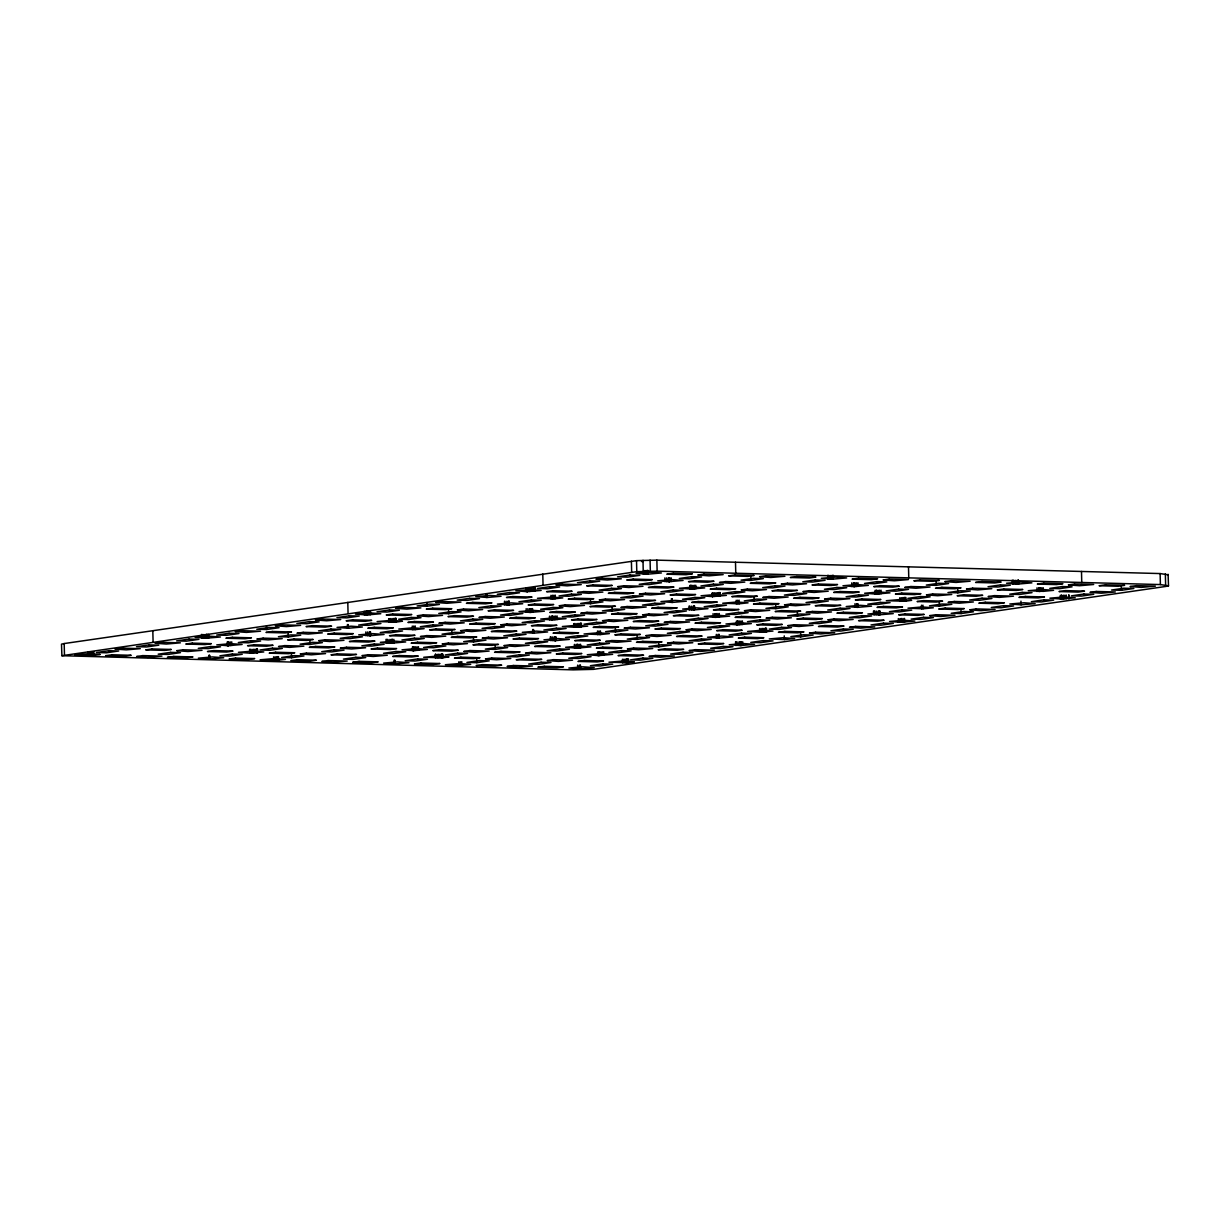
<?xml version="1.0" encoding="UTF-8"?>
<svg xmlns="http://www.w3.org/2000/svg" width="1230" height="1230" viewBox="0 0 1230 1230"><rect width="100%" height="100%" fill="white"/><g stroke="black" fill="none" stroke-linecap="round" stroke-linejoin="round"><path stroke-width="1.5" d="M1168.1 574.287L1168.5 585.849L1165.809 586.449L593.475 669.351L573.134 669.858L61.9 655.713L61.5 644.151L64.191 643.551L636.525 560.649L656.866 560.142L1160.121 573.564L1168.223 574.825M1168.5 585.849L1160.397 584.573L657.128 571.151L636.786 571.658L61.9 655.713M641.522 561.526L643.29 561.48M207.194 638.109L195.109 637.401L209.223 636.171L220.462 637.002L207.194 638.109L207.101 634.434M266.649 629.499L279.072 627.7L269.186 627.438L256.762 629.237L266.649 629.499L266.556 625.839M366.709 614.954L380.808 613.724L369.554 612.894L355.455 614.108L366.709 614.954L366.617 611.279L366.832 614.923M426.995 606.221L439.418 604.422L429.531 604.145L417.108 605.96L426.995 606.221L426.902 602.546M527.055 591.661L541.154 590.431L529.899 589.601L515.801 590.831L527.055 591.661L527.086 587.971M647.303 574.195L661.417 572.965L650.163 572.135L636.064 573.365L647.303 574.195L647.349 570.505M94.003 655.375L100.214 654.468L88.96 653.637L74.861 654.867L94.003 655.375L93.711 651.7M228.027 645.704L242.125 644.474L230.886 643.644L216.772 644.874L228.027 645.704L227.934 642.029M288.312 636.971L300.735 635.172L290.849 634.911L278.426 636.71L288.312 636.971L288.22 633.296M348.29 628.238L362.389 627.008L351.134 626.178L337.035 627.408L348.29 628.238L348.198 624.563L348.413 628.223M448.658 613.693L461.081 611.879L451.195 611.618L438.772 613.432L448.658 613.693L448.566 610.019M508.62 604.945L522.735 603.73L511.48 602.885L497.381 604.115L508.62 604.945L508.666 601.255M668.966 581.667L683.081 580.437L671.826 579.607L657.727 580.837L668.966 581.667L669.012 577.977M396.26 622.088L402.471 621.196L391.232 620.351L377.118 621.581L396.26 622.088L396.168 618.429M249.69 653.176L263.789 651.946L252.55 651.116L238.436 652.331L249.69 653.176L249.598 649.502M309.975 644.443L322.398 642.644L312.528 642.368L300.089 644.182L309.975 644.443L309.883 640.769M369.953 635.71L384.052 634.48L372.798 633.65L358.699 634.865L369.953 635.71L369.984 632.02M530.299 612.417L544.398 611.187L533.144 610.357L519.045 611.587L530.299 612.417L530.33 608.727M590.569 603.699L603.008 601.885L593.121 601.624L580.698 603.423L590.569 603.699L590.492 600.025M691.475 589.016L679.391 588.294L693.489 587.079L704.744 587.909L691.475 589.016L691.383 585.342L691.337 589.032M750.915 580.406L763.353 578.607L753.467 578.346L741.044 580.145L750.915 580.406L750.823 576.732M291.556 657.727L303.979 655.928L294.093 655.667L281.67 657.466L291.556 657.727L291.464 654.068M391.617 643.167L405.716 641.952L394.461 641.107L380.362 642.337L391.617 643.167L391.647 639.492M451.902 634.449L464.325 632.635L454.439 632.374L442.016 634.188L451.902 634.449L451.81 630.775M551.962 619.889L566.061 618.659L554.807 617.829L540.708 619.059L551.962 619.889L551.87 616.215L552.086 619.874M612.233 611.156L624.671 609.357L614.785 609.096L602.362 610.895L612.233 611.156L612.156 607.497M672.21 602.423L686.325 601.193L675.07 600.363L660.971 601.593L672.21 602.423L672.118 598.749M712.293 596.596L726.407 595.382L715.153 594.536L701.054 595.766L712.293 596.596L712.216 592.937L712.431 596.581M832.556 579.146L846.67 577.916L835.416 577.085L821.302 578.3L832.556 579.146L832.464 575.471L832.695 579.115M413.28 650.639L427.379 649.425L416.14 648.579L402.026 649.809L413.28 650.639L413.188 646.965M473.565 641.922L485.988 640.107L476.102 639.846L463.679 641.645L473.565 641.922L473.473 638.247M533.528 633.173L547.642 631.959L536.388 631.113L522.289 632.343L533.528 633.173L533.451 629.514L533.666 633.158M574.456 627.239L562.371 626.516L576.47 625.301L587.725 626.132L574.456 627.239L574.364 623.564M693.874 609.896L707.988 608.666L696.734 607.835L682.635 609.065L693.874 609.896L693.782 606.221M754.159 601.163L766.582 599.364L756.711 599.102L744.288 600.901L754.159 601.163L754.067 597.488M854.22 586.602L868.334 585.388L857.079 584.542L842.965 585.772L854.22 586.602L854.266 582.912M495.229 649.379L507.652 647.58L497.766 647.318L485.343 649.117L495.229 649.379L495.137 645.719M555.207 640.646L569.305 639.416L558.051 638.585L543.952 639.815L555.207 640.646L555.114 636.971M615.477 631.913L627.915 630.114L618.029 629.852L605.606 631.651L615.477 631.913L615.4 628.253M715.537 617.368L729.651 616.138L718.397 615.308L704.298 616.522L715.537 617.368L715.583 613.678M775.823 608.635L788.261 606.836L778.375 606.559L765.952 608.373L775.823 608.635L775.73 604.96M875.883 594.075L889.997 592.845L878.743 592.014L864.644 593.244L875.883 594.075L875.929 590.385M936.168 585.342L948.591 583.543L938.721 583.281L926.298 585.08L936.168 585.342L936.076 581.682M442.831 657.789L449.042 656.882L437.803 656.051L423.689 657.281L442.831 657.789L442.738 654.114M476.81 662.678L489.233 660.864L479.346 660.602L466.923 662.417L476.81 662.678L476.717 659.003M576.87 648.118L590.969 646.888L579.714 646.058L565.615 647.288L576.87 648.118L576.901 644.428M637.14 639.385L649.578 637.586L639.692 637.325L627.269 639.123L637.14 639.385L637.063 635.71M737.201 624.825L751.315 623.61L740.06 622.764L725.961 623.994L737.201 624.825L737.247 621.135M797.486 616.107L809.924 614.293L800.038 614.031L787.615 615.846L797.486 616.107L797.394 612.432M857.464 607.359L871.578 606.144L860.323 605.298L846.209 606.528L857.464 607.359L857.51 603.684M957.832 592.814L970.255 591.015L960.384 590.754L947.961 592.553L957.832 592.814L957.74 589.139M1017.81 584.081L1031.909 582.851L1020.669 582.021L1006.555 583.251L1017.81 584.081L1017.717 580.406M905.449 601.224L911.661 600.317L900.406 599.487L886.307 600.717L905.449 601.224L905.357 597.549M598.533 655.59L612.632 654.36L601.378 653.53L587.279 654.744L598.533 655.59L598.564 651.9M658.819 646.857L671.242 645.058L661.356 644.781L648.933 646.596L658.819 646.857L658.726 643.182M718.781 638.124L732.896 636.894L721.641 636.064L707.542 637.278L718.781 638.124L718.827 634.434M759.71 632.174L747.625 631.467L761.724 630.237L772.978 631.067L759.71 632.174L759.617 628.515M879.127 614.831L893.241 613.616L881.987 612.771L867.873 614.001L879.127 614.831L879.035 611.156M939.413 606.113L951.836 604.299L941.965 604.038L929.526 605.837L939.413 606.113L939.32 602.439M580.099 668.874L594.213 667.644L582.959 666.814L568.86 668.044L580.099 668.874L580.145 665.184M741.275 645.473L729.206 644.751L743.304 643.536L754.559 644.366L741.275 645.473L741.198 641.799M800.73 636.863L813.153 635.049L803.282 634.788L790.859 636.602L800.73 636.863L800.638 633.189M900.791 622.303L914.905 621.073L903.65 620.243L889.551 621.473L900.791 622.303L900.698 618.629L900.929 622.288M961.076 613.57L973.499 611.771L963.628 611.51L951.19 613.309L961.076 613.57L960.984 609.911M1021.054 604.837L1035.153 603.607L1023.914 602.777L1009.799 604.007L1021.054 604.837L1020.962 601.163M1061.136 599.01L1075.251 597.795L1063.996 596.965L1049.882 598.18L1061.136 599.01L1061.183 595.335M1121.422 590.292L1133.845 588.478L1123.974 588.217L1111.536 590.031L1121.422 590.292L1121.33 586.618M628.084 662.724L634.296 661.832L623.041 660.987L608.942 662.217L628.084 662.724L627.792 659.049M553.946 598.856L562.817 597.903L551.563 597.073L537.464 598.303L553.946 598.856L553.854 595.182M739.199 603.792L748.071 602.838L736.816 602.008L722.717 603.238L739.199 603.792L739.107 600.117M415.263 629.606L424.135 628.653L412.896 627.823L398.781 629.053L415.263 629.606L415.187 625.932M600.517 634.542L609.388 633.604L598.134 632.774L584.035 633.988L600.517 634.542L600.44 630.882M276.596 660.356L285.468 659.418L274.213 658.573L260.099 659.803L276.596 660.356L276.504 656.697M461.85 665.307L470.706 664.354L459.466 663.524L445.352 664.738L461.85 665.307L461.757 661.632M1043.271 591.338L1053.572 590.323L1042.333 589.493L1028.218 590.707L1043.271 591.338L1043.178 587.663M923.023 608.804L933.324 607.789L922.07 606.959L907.971 608.173L923.023 608.804L922.931 605.129M784.34 639.554L794.642 638.539L783.387 637.709L769.288 638.939L784.34 639.554L784.248 635.879M1165.348 573.841L1165.625 584.85M1160.121 573.564L1160.397 584.573M1081.493 571.473L1081.754 582.482M1068.947 595.028L1069.024 598.687M1068.747 595.013L1068.824 598.687M1066.287 595.074L1066.379 598.733M1064.857 595.135L1064.934 598.81M1063.381 595.182L1063.458 598.856M1061.874 595.228L1061.844 598.918M1061.459 595.289L1061.552 598.964M1060.306 595.32L1060.383 598.995M1041.718 587.725L1041.795 591.384M1040.211 587.755L1040.18 591.446M1039.796 587.817L1039.888 591.492M1039.519 587.863L1039.596 591.522L1039.381 587.879M1038.643 587.863L1038.72 591.522M1036.998 587.817L1037.074 591.492M1018.548 580.283L1018.64 583.958M1018.425 580.314L1018.517 583.973M1018.133 580.345L1018.225 584.019M1017.856 580.391L1017.933 584.066M1016.979 580.391L1017.056 584.066M1015.334 580.345L1015.411 584.019M1013.689 580.299L1013.766 583.973M1012.936 580.283L1013.028 583.958M1012.182 580.268L1012.275 583.927M921.455 605.191L921.547 608.85M908.493 566.846L908.77 577.869M905.833 597.473L905.926 601.147M905.157 597.549L905.249 601.209M904.711 597.534L904.803 601.209M904.281 597.519L904.358 601.193M904.065 597.519L904.158 601.193M904.511 618.413L904.604 622.088M902.697 597.596L902.789 601.27M903.035 618.475L903.128 622.149M901.267 597.657L901.359 601.332M901.529 618.505L901.498 622.196M901.113 618.567L901.206 622.242M899.791 597.719L899.883 601.393M899.96 618.613L900.053 622.288M898.315 618.567L898.407 622.242M881.034 590.123L881.126 593.798M879.604 590.2L879.696 593.859M879.865 611.049L879.957 614.708M879.742 611.064L879.834 614.739M879.45 611.11L879.542 614.769M879.173 611.141L879.266 614.816M878.128 590.246L878.22 593.921M878.297 611.141L878.389 614.816M876.713 593.952L876.636 590.277L876.59 593.967M876.206 590.338L876.298 594.013M876.652 611.095L876.744 614.769M875.053 590.385L875.145 594.059M875.007 611.049L875.099 614.723M874.253 611.033L874.346 614.708M873.5 611.018L873.592 614.693M857.94 582.728L858.017 586.403M857.787 603.638L857.879 607.312M856.464 582.774L856.557 586.449M856.634 603.669L856.71 607.343M854.958 582.82L854.927 586.51M854.543 582.882L854.635 586.541M854.988 603.638L855.065 607.297M853.389 582.912L853.482 586.587M851.744 582.866L851.837 586.541M833.294 575.348L833.264 579.038M832.879 575.409L832.971 579.084M831.726 575.456L831.818 579.115M830.081 575.409L830.173 579.069M828.436 575.363L828.528 579.038M827.682 575.348L827.775 579.007M766.475 628.299L766.767 631.974M766.029 628.284L766.121 631.959M765.598 628.269L765.69 631.943M765.398 628.269L765.49 631.943M764.015 628.346L764.107 632.02M762.585 628.422L762.677 632.082M761.109 628.469L761.201 632.143M742.351 620.889L742.443 624.548M742.689 641.753L742.782 645.427M740.921 620.95L741.014 624.625M741.06 641.814L741.152 645.489M740.783 641.86L740.86 645.535M740.491 641.906L740.583 645.566L740.368 641.922M739.445 620.996L739.538 624.671M739.614 641.891L739.707 645.566M737.677 600.194L737.769 603.853M737.954 621.042L738.046 624.717L737.816 621.058M737.539 621.104L737.616 624.763M737.969 641.86L738.062 645.519M735.494 562.233L735.771 573.257M736.201 600.24L736.293 603.915M736.37 621.135L736.463 624.809M736.324 641.814L736.416 645.473M735.571 641.783L735.663 645.458M720.104 592.614L720.196 596.273M719.904 592.599L719.996 596.273M719.458 592.599L719.55 596.258M719.027 592.583L719.12 596.258M718.827 592.568L718.904 596.243M719.258 613.478L719.35 617.153M719.12 634.388L719.196 638.062M717.444 592.66L717.536 596.319M717.782 613.539L717.874 617.199M717.951 634.434L718.043 638.093M716.014 592.722L716.106 596.396M716.291 613.57L716.244 617.26M715.875 613.632L715.952 617.306M716.306 634.388L716.398 638.062M714.538 592.768L714.63 596.442M714.707 613.678L714.799 617.337M713.046 592.814L713 596.504M712.631 592.875L712.724 596.55M713.062 613.632L713.154 617.291M695.78 585.188L695.873 588.863M694.35 585.249L694.443 588.924M694.627 606.098L694.581 609.788M694.212 606.159L694.289 609.834M693.92 606.206L694.012 609.88M692.874 585.311L692.967 588.97M693.043 606.206L693.136 609.88M690.968 585.403L691.045 589.078M691.398 606.159L691.491 609.834M690.676 585.449L690.768 589.109L690.553 585.465M689.799 585.449L689.892 589.109M689.753 606.113L689.846 609.788M689 606.098L689.092 609.773M672.257 598.733L672.349 602.408M671.211 577.839L671.303 581.513M671.38 598.733L671.472 602.408M669.72 577.869L669.797 581.544M669.581 577.9L669.673 581.559M669.305 577.931L669.381 581.606M668.136 577.977L668.228 581.652M666.491 577.931L666.583 581.606M664.846 577.885L664.938 581.559M656.866 560.142L657.128 571.151M650.07 560.096L650.332 571.104M647.918 570.428L648.01 574.102M647.641 570.474L647.718 574.133M646.473 570.505L646.565 574.179M644.827 570.459L644.92 574.133M643.013 560.28L643.275 574.087M636.525 560.649L636.786 571.658M631.405 561.188L631.667 572.196M628.484 658.988L628.576 662.663M627.362 659.034L627.438 662.709M626.916 659.034L627.008 662.693M626.716 659.019L626.808 662.693M625.332 659.111L625.424 662.77M623.902 659.172L623.994 662.847M622.426 659.219L622.518 662.893M603.669 651.639L603.761 655.313M602.239 651.7L602.331 655.375M600.763 651.762L600.855 655.421M598.995 630.944L599.087 634.619M599.271 651.792L599.364 655.467M599.133 651.808L599.225 655.482M598.856 651.854L598.949 655.529M597.519 630.99L597.611 634.665M597.688 651.9L597.78 655.559M581.421 623.364L581.513 627.039M581.221 623.364L581.313 627.023M580.791 623.349L580.868 627.023M580.345 623.333L580.437 627.008M580.145 623.333L580.237 626.993M580.575 644.228L580.668 647.903M580.437 665.138L580.529 668.812M578.761 623.41L578.853 627.085M579.099 644.289L579.192 647.964M579.269 665.184L579.361 668.859M577.331 623.472L577.423 627.146M577.608 644.32L577.562 648.01M577.193 644.382L577.285 648.056M577.623 665.138L577.716 668.812M575.855 623.533L575.948 627.192M576.024 644.428L576.117 648.102M574.226 623.579L574.318 627.254M573.949 623.625L574.041 627.3M574.379 644.382L574.471 648.056M557.098 615.938L557.19 619.613M555.237 595.105L555.33 598.779M555.668 615.999L555.76 619.674M555.945 636.863L555.899 640.538M555.529 636.909L555.622 640.584M555.237 636.956L555.33 640.63M554.192 616.061L554.284 619.736M554.361 636.956L554.453 640.63M552.424 595.243L552.516 598.918M552.701 616.092L552.793 619.766L552.562 616.122M552.285 616.153L552.378 619.828M552.716 636.909L552.808 640.584M550.948 595.305L551.04 598.964M551.117 616.199L551.209 619.874M551.071 636.863L551.163 640.538M550.317 636.848L550.41 640.523M549.472 616.153L549.564 619.828M542.784 574.056L543.045 585.065M534.85 587.663L534.942 591.338M534.65 587.663L534.743 591.338M534.204 587.648L534.297 591.323M533.774 587.633L533.866 591.307M532.19 587.709L532.283 591.384M532.529 608.589L532.621 612.263M532.698 629.483L532.79 633.158M530.76 587.786L530.853 591.446M531.037 608.635L531.129 612.294M530.899 608.65L530.991 612.325M530.622 608.696L530.714 612.356M529.284 587.832L529.377 591.507M529.454 608.727L529.546 612.402M527.793 587.863L527.747 591.553M527.378 587.925L527.47 591.599M527.808 608.681L527.901 612.356M526.209 587.971L526.302 591.645M526.163 608.635L526.255 612.309M509.235 601.178L509.328 604.852M508.959 601.224L509.051 604.899M507.79 601.255L507.882 604.929M506.145 601.224L506.237 604.883M504.5 601.178L504.592 604.837M487.003 593.798L487.095 597.457L475.718 596.642L489.817 595.428L501.071 596.258L486.957 597.488L486.88 593.813M486.127 593.798L486.219 597.457M460.312 661.694L460.404 665.369M458.836 661.755L458.928 665.415M442.539 654.114L442.631 657.789M442.108 654.099L442.2 657.773M441.662 654.083L441.755 657.758M441.462 654.083L441.555 657.758M440.094 654.16L440.171 657.835M438.649 654.222L438.741 657.896M437.173 654.283L437.265 657.958M435.681 654.314L435.774 657.989L435.558 654.345M435.266 654.375L435.359 658.05M418.431 646.688L418.507 650.363M416.985 646.765L417.078 650.424M415.509 646.811L415.602 650.486M413.741 626.009L413.834 629.668M414.11 650.516L414.018 646.857L413.972 650.547M413.603 646.918L413.695 650.578M413.311 646.949L413.403 650.624M412.265 626.055L412.358 629.729M412.434 646.949L412.527 650.624M395.968 618.413L396.06 622.088M395.537 618.398L395.614 622.073M395.091 618.398L395.184 622.057M394.892 618.383L394.984 622.057M394.892 660.249L394.984 663.908L383.606 663.093L397.705 661.878L408.96 662.709L394.861 663.939L394.769 660.264M393.523 618.475L393.6 622.134M393.846 639.339L393.938 643.013M394.015 660.249L394.107 663.908M392.078 618.536L392.17 622.211M392.355 639.385L392.447 643.059M392.232 639.4L392.309 643.075M391.94 639.446L392.032 643.121M390.602 618.582L390.694 622.257M390.771 639.477L390.863 643.152M389.111 618.629L389.064 622.318M388.695 618.69L388.788 622.349M389.126 639.446L389.218 643.106M387.481 639.4L387.573 643.059M386.743 639.369L386.82 643.044M385.989 639.354L386.082 643.029M370.414 611.064L370.507 614.739M370.553 631.928L370.645 635.602M370.276 631.974L370.368 635.649M368.939 611.126L369.031 614.785M369.108 632.02L369.2 635.679M367.447 611.156L367.401 614.846M367.032 611.218L367.124 614.892M367.463 631.974L367.555 635.649M365.864 611.264L365.956 614.923M365.817 631.928L365.91 635.602M364.218 611.218L364.311 614.877M347.798 602.377L348.059 613.386M347.444 624.548L347.536 628.223M278.518 656.62L278.61 660.295M277.872 656.605L278.164 660.279M275.074 656.759L275.151 660.433M273.598 656.805L273.675 660.479M257.5 649.179L257.577 652.853M257.285 649.163L257.377 652.838M256.855 649.163L256.947 652.823M256.409 649.148L256.501 652.823M256.209 649.148L256.301 652.807M254.841 649.225L254.933 652.899M253.395 649.286L253.488 652.961M251.935 649.348L252.012 653.007M250.428 649.379L250.397 653.068M250.013 649.44L250.105 653.115M249.736 649.486L249.813 653.145M231.732 641.814L231.824 645.489M230.256 641.876L230.348 645.55M228.765 641.906L228.734 645.596M228.35 641.968L228.442 645.642M228.073 642.014L228.15 645.688M227.181 642.014L227.273 645.688M209.638 655.298L209.73 658.973L198.353 658.158L212.467 656.928L223.706 657.773L209.607 658.988L209.515 655.313M208.593 634.403L208.685 638.078M208.762 655.298L208.854 658.973M206.978 634.465L207.071 638.124M206.686 634.495L206.778 638.17M206.409 634.542L206.486 638.216L206.271 634.557M205.518 634.542L205.61 638.216M203.873 634.495L203.965 638.17M202.227 634.449L202.32 638.124M201.489 634.434L201.582 638.109M152.812 630.683L153.089 641.691M93.265 651.685L93.357 655.359M92.819 651.669L92.911 655.344M92.619 651.669L92.711 655.344M91.251 651.746L91.343 655.421M89.821 651.808L89.913 655.482M88.345 651.869L88.437 655.544M64.191 643.551L64.452 654.575M121.155 648.133L114.944 649.04L126.183 649.87L140.297 648.656L121.155 648.133M161.238 642.321L155.026 643.213L166.281 644.059L180.38 642.829L161.238 642.321M241.418 630.683L235.191 631.574L246.446 632.404L260.56 631.19L241.418 630.683M281.501 624.855L275.289 625.763L286.529 626.593L300.643 625.363L281.501 624.855M321.584 619.028L315.372 619.935L326.627 620.766L340.725 619.536L321.584 619.028M401.749 607.389L395.537 608.297L406.792 609.127L420.891 607.897L401.749 607.389M441.847 601.562L435.62 602.469L446.874 603.3L460.989 602.085L441.847 601.562M562.095 584.112L555.883 585.003L567.138 585.834L581.237 584.619L562.095 584.112M602.177 578.285L595.966 579.192L607.22 580.022L621.335 578.792L602.177 578.285M108.855 650.716L96.417 652.53L106.303 652.792L118.726 650.993L108.855 650.716M148.938 644.904L136.515 646.703L146.385 646.965L158.808 645.166L148.938 644.904M189.02 639.077L176.597 640.891L186.468 641.153L198.906 639.339L189.02 639.077M229.103 633.265L216.68 635.064L226.566 635.326L238.989 633.527L229.103 633.265M309.284 621.611L296.845 623.426L306.731 623.687L319.154 621.873L309.284 621.611M349.366 615.799L336.943 617.598L346.814 617.86L359.237 616.061L349.366 615.799M389.449 609.972L377.026 611.771L386.897 612.048L399.335 610.234L389.449 609.972M469.614 598.334L457.191 600.132L467.077 600.394L479.5 598.595L469.614 598.334M509.712 592.506L497.274 594.321L507.16 594.582L519.583 592.768L509.712 592.506M549.795 586.695L537.372 588.494L547.242 588.755L559.681 586.956L549.795 586.695M589.877 580.868L577.454 582.666L587.34 582.928L599.763 581.129L589.877 580.868M629.96 575.04L617.537 576.855L627.423 577.116L639.846 575.302L629.96 575.04M112.038 654.775L105.626 655.698L124.768 656.205L131.179 655.283L112.038 654.775M152.136 648.948L145.709 649.886L164.851 650.393L171.278 649.455L152.136 648.948M192.218 643.121L185.807 644.059L204.949 644.566L211.36 643.644L192.218 643.121M232.301 637.309L225.889 638.232L245.031 638.754L251.443 637.817L232.301 637.309M272.384 631.482L265.972 632.42L285.114 632.927L291.525 631.989L272.384 631.482M312.466 625.67L306.055 626.593L325.197 627.1L331.608 626.178L312.466 625.67M352.564 619.843L346.137 620.766L365.295 621.288L371.706 620.351L352.564 619.843M392.647 614.016L386.235 614.954L405.377 615.461L411.789 614.523L392.647 614.016M432.729 608.204L426.318 609.127L445.46 609.634L451.871 608.712L432.729 608.204M472.812 602.377L466.401 603.315L485.543 603.822L491.954 602.885L472.812 602.377M512.895 596.55L506.483 597.488L525.625 597.995L532.052 597.073L512.895 596.55M552.993 590.738L546.581 591.661L565.723 592.184L572.135 591.246L552.993 590.738M593.075 584.911L586.664 585.849L605.806 586.356L612.217 585.418L593.075 584.911M633.158 579.084L626.746 580.022L645.888 580.529L652.3 579.607L633.158 579.084M673.24 573.272L666.829 574.195L685.971 574.718L692.382 573.78L673.24 573.272M142.818 655.605L136.607 656.513L147.861 657.343L161.96 656.113L142.818 655.605M182.901 649.794L176.69 650.685L187.944 651.516L202.043 650.301L182.901 649.794M263.082 638.139L256.855 639.047L268.109 639.877L282.224 638.647L263.082 638.139M303.164 632.328L296.953 633.219L308.192 634.065L322.306 632.835L303.164 632.328M423.412 614.862L417.201 615.753L428.455 616.599L442.554 615.369L423.412 614.862M463.51 609.035L457.299 609.942L468.538 610.772L482.652 609.542L463.51 609.035M583.758 591.568L577.547 592.476L588.801 593.306L602.9 592.076L583.758 591.568M623.856 585.757L617.629 586.649L628.884 587.494L642.998 586.264L623.856 585.757M704.021 574.102L697.81 575.01L709.064 575.84L723.163 574.625L704.021 574.102M170.601 652.377L158.178 654.176L168.049 654.437L180.472 652.638L170.601 652.377M210.684 646.549L198.261 648.348L208.131 648.61L220.57 646.811L210.684 646.549M250.766 640.722L238.343 642.537L248.229 642.798L260.652 640.984L250.766 640.722M330.947 629.084L318.509 630.882L328.395 631.159L340.818 629.345L330.947 629.084M371.029 623.256L358.607 625.071L368.477 625.332L380.916 623.533L371.029 623.256M411.112 617.445L398.689 619.244L408.56 619.505L420.998 617.706L411.112 617.445M491.293 605.806L478.854 607.605L488.74 607.866L501.163 606.067L491.293 605.806M531.375 599.979L518.952 601.778L528.823 602.039L541.246 600.24L531.375 599.979M571.458 594.152L559.035 595.966L568.906 596.227L581.344 594.413L571.458 594.152M611.541 588.34L599.118 590.139L609.004 590.4L621.427 588.601L611.541 588.34M651.623 582.513L639.2 584.312L649.086 584.588L661.509 582.774L651.623 582.513M691.721 576.686L679.283 578.5L689.169 578.761L701.592 576.962L691.721 576.686M173.799 656.42L167.372 657.343L186.514 657.865L192.941 656.928L173.799 656.42M213.882 650.593L207.47 651.531L226.612 652.038L233.024 651.101L213.882 650.593M253.964 644.781L247.553 645.704L266.695 646.211L273.106 645.289L253.964 644.781M294.047 638.954L287.636 639.877L306.777 640.399L313.189 639.462L294.047 638.954M334.13 633.127L327.718 634.065L346.86 634.572L353.271 633.635L334.13 633.127M374.228 627.315L367.816 628.238L386.958 628.745L393.369 627.823L374.228 627.315M414.31 621.488L407.899 622.426L427.041 622.934L433.452 621.996L414.31 621.488M454.393 615.661L447.981 616.599L467.123 617.106L473.535 616.184L454.393 615.661M494.475 609.849L488.064 610.772L507.206 611.295L513.617 610.357L494.475 609.849M534.573 604.022L528.147 604.96L547.288 605.468L553.715 604.53L534.573 604.022M574.656 598.211L568.245 599.133L587.387 599.64L593.798 598.718L574.656 598.211M614.739 592.383L608.327 593.306L627.469 593.829L633.88 592.891L614.739 592.383M654.821 586.556L648.41 587.494L667.552 588.002L673.963 587.064L654.821 586.556M694.904 580.745L688.493 581.667L707.634 582.174L714.046 581.252L694.904 580.745M735.002 574.917L728.575 575.855L747.732 576.363L754.144 575.425L735.002 574.917M284.745 645.612L278.534 646.519L289.773 647.349L303.887 646.119L284.745 645.612M324.828 639.785L318.616 640.692L329.855 641.522L343.97 640.307L324.828 639.785M445.091 622.334L438.864 623.226L450.119 624.056L464.233 622.841L445.091 622.334M485.174 616.507L478.962 617.414L490.201 618.244L504.315 617.014L485.174 616.507M565.339 604.868L559.127 605.76L570.382 606.605L584.481 605.375L565.339 604.868M605.421 599.041L599.21 599.948L610.464 600.778L624.563 599.548L605.421 599.041M645.519 593.214L639.293 594.121L650.547 594.951L664.661 593.736L645.519 593.214M725.685 581.575L719.473 582.482L730.728 583.312L744.827 582.082L725.685 581.575M765.767 575.763L759.556 576.655L770.81 577.485L784.909 576.27L765.767 575.763M232.347 654.022L219.924 655.821L229.795 656.082L242.233 654.283L232.347 654.022M272.43 648.195L260.007 649.994L269.893 650.27L282.316 648.456L272.43 648.195M352.61 636.556L340.187 638.355L350.058 638.616L362.481 636.817L352.61 636.556M392.693 630.729L380.27 632.543L390.141 632.804L402.579 630.99L392.693 630.729M432.776 624.917L420.352 626.716L430.239 626.977L442.662 625.178L432.776 624.917M472.858 619.09L460.435 620.889L470.321 621.15L482.744 619.351L472.858 619.09M512.956 613.263L500.518 615.077L510.404 615.338L522.827 613.524L512.956 613.263M553.039 607.451L540.616 609.25L550.487 609.511L562.91 607.712L553.039 607.451M633.204 595.797L620.781 597.611L630.667 597.872L643.09 596.073L633.204 595.797M673.287 589.985L660.864 591.784L670.75 592.045L683.173 590.246L673.287 589.985M713.385 584.158L700.946 585.972L710.832 586.233L723.255 584.419L713.385 584.158M235.545 658.065L229.134 658.988L248.275 659.511L254.687 658.573L235.545 658.065M275.628 652.238L269.216 653.176L288.358 653.684L294.769 652.746L275.628 652.238M315.71 646.427L309.299 647.349L328.441 647.856L334.852 646.934L315.71 646.427M355.808 640.599L349.382 641.537L368.523 642.045L374.95 641.107L355.808 640.599M395.891 634.772L389.48 635.71L408.621 636.218L415.033 635.295L395.891 634.772M435.974 628.961L429.562 629.883L448.704 630.406L455.115 629.468L435.974 628.961M476.056 623.133L469.645 624.071L488.787 624.579L495.198 623.641L476.056 623.133M516.139 617.322L509.727 618.244L528.869 618.752L535.281 617.829L516.139 617.322M556.237 611.495L549.81 612.417L568.952 612.94L575.379 612.002L556.237 611.495M596.319 605.667L589.908 606.605L609.05 607.113L615.461 606.175L596.319 605.667M636.402 599.856L629.991 600.778L649.133 601.285L655.544 600.363L636.402 599.856M676.485 594.029L670.073 594.966L689.215 595.474L695.627 594.536L676.485 594.029M716.567 588.201L710.156 589.139L729.298 589.647L735.725 588.724L716.567 588.201M756.665 582.39L750.254 583.312L769.396 583.835L775.807 582.897L756.665 582.39M796.748 576.562L790.337 577.5L809.478 578.008L815.89 577.07L796.748 576.562M306.408 653.084L300.197 653.976L311.436 654.821L325.55 653.591L306.408 653.084M346.491 647.257L340.279 648.164L351.534 648.994L365.633 647.764L346.491 647.257M426.656 635.618L420.445 636.525L431.699 637.355L445.798 636.125L426.656 635.618M466.754 629.791L460.527 630.698L471.782 631.528L485.896 630.298L466.754 629.791M506.837 623.979L500.625 624.871L511.865 625.716L525.979 624.486L506.837 623.979M587.002 612.325L580.791 613.232L592.045 614.062L606.144 612.848L587.002 612.325M627.085 606.513L620.873 607.405L632.128 608.25L646.227 607.02L627.085 606.513M747.348 589.047L741.137 589.954L752.391 590.784L766.49 589.554L747.348 589.047M787.431 583.22L781.219 584.127L792.474 584.957L806.573 583.727L787.431 583.22M334.191 649.84L321.753 651.654L331.639 651.915L344.062 650.101L334.191 649.84M374.274 644.028L361.851 645.827L371.721 646.088L384.144 644.289L374.274 644.028M414.356 638.201L401.933 640L411.804 640.261L424.242 638.462L414.356 638.201M494.522 626.562L482.099 628.361L491.985 628.622L504.408 626.823L494.522 626.562M534.62 620.735L522.181 622.534L532.067 622.811L544.49 620.996L534.62 620.735M574.702 614.908L562.279 616.722L572.15 616.983L584.588 615.185L574.702 614.908M654.867 603.269L642.444 605.083L652.331 605.345L664.754 603.53L654.867 603.269M694.965 597.457L682.527 599.256L692.413 599.517L704.836 597.719L694.965 597.457M735.048 591.63L722.625 593.429L732.496 593.69L744.919 591.891L735.048 591.63M775.131 585.803L762.708 587.617L772.578 587.879L785.017 586.064L775.131 585.803M815.213 579.991L802.79 581.79L812.676 582.051L825.099 580.253L815.213 579.991M297.291 659.711L290.88 660.648L310.022 661.156L316.433 660.218L297.291 659.711M337.374 653.883L330.962 654.821L350.104 655.329L356.516 654.406L337.374 653.883M377.472 648.072L371.045 648.994L390.187 649.517L396.613 648.579L377.472 648.072M417.554 642.245L411.143 643.182L430.285 643.69L436.696 642.752L417.554 642.245M457.637 636.433L451.226 637.355L470.367 637.863L476.779 636.94L457.637 636.433M497.72 630.606L491.308 631.528L510.45 632.051L516.861 631.113L497.72 630.606M537.802 624.779L531.391 625.716L550.533 626.224L556.944 625.286L537.802 624.779M577.9 618.967L571.489 619.889L590.631 620.397L597.042 619.474L577.9 618.967M617.983 613.14L611.571 614.077L630.713 614.585L637.125 613.647L617.983 613.14M658.065 607.312L651.654 608.25L670.796 608.758L677.207 607.835L658.065 607.312M698.148 601.501L691.737 602.423L710.879 602.946L717.29 602.008L698.148 601.501M738.246 595.674L731.819 596.612L750.961 597.119L757.388 596.181L738.246 595.674M778.329 589.862L771.917 590.784L791.059 591.292L797.471 590.369L778.329 589.862M818.411 584.035L812 584.957L831.142 585.48L837.553 584.542L818.411 584.035M858.494 578.208L852.083 579.146L871.224 579.653L877.636 578.715L858.494 578.208M328.072 660.556L321.86 661.448L333.099 662.278L347.214 661.063L328.072 660.556M368.154 654.729L361.943 655.636L373.197 656.466L387.296 655.236L368.154 654.729M448.32 643.09L442.108 643.982L453.363 644.827L467.462 643.598L448.32 643.09M488.418 637.263L482.206 638.17L493.445 639L507.56 637.77L488.418 637.263M608.666 619.797L602.454 620.704L613.709 621.534L627.807 620.304L608.666 619.797M648.764 613.985L642.537 614.877L653.791 615.707L667.905 614.493L648.764 613.985M769.011 596.519L762.8 597.411L774.054 598.257L788.153 597.027L769.011 596.519M809.094 590.692L802.883 591.599L814.137 592.43L828.236 591.2L809.094 590.692M889.275 579.053L883.063 579.945L894.302 580.791L908.417 579.561L889.275 579.053M355.854 657.312L343.416 659.111L353.302 659.372L365.725 657.573L355.854 657.312M395.937 651.485L383.514 653.299L393.385 653.561L405.808 651.746L395.937 651.485M436.02 645.673L423.597 647.472L433.467 647.733L445.906 645.935L436.02 645.673M516.2 634.019L503.762 635.833L513.648 636.095L526.071 634.296L516.2 634.019M556.283 628.207L543.86 630.006L553.731 630.267L566.154 628.469L556.283 628.207M596.365 622.38L583.942 624.194L593.813 624.456L606.252 622.641L596.365 622.38M636.448 616.568L624.025 618.367L633.911 618.629L646.334 616.83L636.448 616.568M676.531 610.741L664.108 612.54L673.994 612.801L686.417 611.003L676.531 610.741M716.629 604.914L704.19 606.728L714.077 606.99L726.5 605.175L716.629 604.914M796.794 593.275L784.371 595.074L794.242 595.351L806.68 593.537L796.794 593.275M836.877 587.448L824.454 589.262L834.34 589.524L846.763 587.725L836.877 587.448M876.959 581.636L864.536 583.435L874.422 583.697L886.845 581.898L876.959 581.636M359.037 661.356L352.626 662.293L371.768 662.801L378.179 661.863L359.037 661.356M399.135 655.544L392.708 656.466L411.865 656.974L418.277 656.051L399.135 655.544M439.218 649.717L432.806 650.639L451.948 651.162L458.36 650.224L439.218 649.717M479.3 643.89L472.889 644.827L492.031 645.335L498.442 644.397L479.3 643.89M519.383 638.078L512.971 639L532.113 639.508L538.525 638.585L519.383 638.078M559.481 632.251L553.054 633.189L572.196 633.696L578.623 632.758L559.481 632.251M599.563 626.424L593.152 627.362L612.294 627.869L618.705 626.946L599.563 626.424M639.646 620.612L633.235 621.534L652.377 622.057L658.788 621.119L639.646 620.612M679.729 614.785L673.317 615.723L692.459 616.23L698.871 615.292L679.729 614.785M719.811 608.973L713.4 609.896L732.542 610.403L738.953 609.48L719.811 608.973M759.909 603.146L753.483 604.068L772.625 604.591L779.051 603.653L759.909 603.146M799.992 597.319L793.581 598.257L812.723 598.764L819.134 597.826L799.992 597.319M840.075 591.507L833.663 592.43L852.805 592.937L859.217 592.014L840.075 591.507M880.157 585.68L873.746 586.618L892.888 587.125L899.299 586.187L880.157 585.68M920.24 579.853L913.829 580.791L932.97 581.298L939.397 580.376L920.24 579.853M469.983 650.547L463.772 651.454L475.026 652.284L489.14 651.07L469.983 650.547M510.081 644.735L503.87 645.627L515.109 646.473L529.223 645.243L510.081 644.735M630.329 627.269L624.117 628.176L635.372 629.007L649.471 627.777L630.329 627.269M670.427 621.442L664.2 622.349L675.455 623.18L689.569 621.965L670.427 621.442M750.592 609.803L744.381 610.71L755.635 611.541L769.734 610.311L750.592 609.803M790.675 603.976L784.463 604.883L795.718 605.713L809.817 604.499L790.675 603.976M830.757 598.164L824.546 599.056L835.8 599.902L849.899 598.672L830.757 598.164M910.938 586.526L904.727 587.417L915.966 588.248L930.08 587.033L910.938 586.526M951.021 580.698L944.809 581.606L956.064 582.436L970.163 581.206L951.021 580.698M417.6 658.957L405.177 660.756L415.048 661.033L427.487 659.219L417.6 658.957M457.683 653.13L445.26 654.944L455.146 655.206L467.569 653.407L457.683 653.13M537.864 641.491L525.425 643.305L535.311 643.567L547.734 641.753L537.864 641.491M577.946 635.679L565.523 637.478L575.394 637.74L587.817 635.941L577.946 635.679M658.112 624.025L645.688 625.839L655.575 626.101L667.998 624.287L658.112 624.025M698.194 618.213L685.771 620.012L695.657 620.274L708.08 618.475L698.194 618.213M738.292 612.386L725.854 614.185L735.74 614.462L748.163 612.648L738.292 612.386M818.457 600.747L806.034 602.546L815.905 602.808L828.344 601.009L818.457 600.747M858.54 594.92L846.117 596.735L856.003 596.996L868.426 595.182L858.54 594.92M898.638 589.109L886.2 590.907L896.086 591.169L908.509 589.37L898.638 589.109M420.798 663.001L414.387 663.939L433.529 664.446L439.94 663.524L420.798 663.001M460.881 657.189L454.47 658.112L473.612 658.619L480.023 657.696L460.881 657.189M500.964 651.362L494.552 652.3L513.694 652.807L520.106 651.869L500.964 651.362M541.046 645.535L534.635 646.473L553.777 646.98L560.188 646.058L541.046 645.535M581.144 639.723L574.718 640.646L593.859 641.168L600.286 640.23L581.144 639.723M621.227 633.896L614.816 634.834L633.957 635.341L640.369 634.403L621.227 633.896M661.31 628.084L654.898 629.007L674.04 629.514L680.451 628.591L661.31 628.084M701.392 622.257L694.981 623.18L714.123 623.702L720.534 622.764L701.392 622.257M741.475 616.43L735.063 617.368L754.205 617.875L760.617 616.937L741.475 616.43M781.573 610.618L775.161 611.541L794.303 612.048L800.715 611.126L781.573 610.618M821.655 604.791L815.244 605.729L834.386 606.236L840.797 605.298L821.655 604.791M861.738 598.964L855.327 599.902L874.469 600.409L880.88 599.487L861.738 598.964M901.821 593.152L895.409 594.075L914.551 594.597L920.963 593.66L901.821 593.152M941.919 587.325L935.492 588.263L954.634 588.77L961.061 587.832L941.919 587.325M982.001 581.513L975.59 582.436L994.732 582.943L1001.143 582.021L982.001 581.513M491.662 658.019L485.435 658.926L496.689 659.757L510.804 658.527L491.662 658.019M531.744 652.207L525.533 653.099L536.772 653.93L550.886 652.715L531.744 652.207M611.91 640.553L605.698 641.46L616.953 642.291L631.052 641.076L611.91 640.553M651.992 634.741L645.781 635.633L657.035 636.479L671.134 635.249L651.992 634.741M692.09 628.914L685.879 629.822L697.118 630.652L711.232 629.422L692.09 628.914M772.255 617.276L766.044 618.167L777.299 619.013L791.397 617.783L772.255 617.276M812.338 611.448L806.127 612.356L817.381 613.186L831.48 611.956L812.338 611.448M932.601 593.982L926.39 594.89L937.644 595.72L951.743 594.49L932.601 593.982M972.684 588.171L966.473 589.062L977.727 589.908L991.826 588.678L972.684 588.171M519.429 654.791L507.006 656.589L516.892 656.851L529.315 655.052L519.429 654.791M559.527 648.963L547.089 650.762L556.975 651.024L569.398 649.225L559.527 648.963M599.61 643.136L587.187 644.951L597.057 645.212L609.48 643.398L599.61 643.136M679.775 631.497L667.352 633.296L677.238 633.573L689.661 631.759L679.775 631.497M719.873 625.67L707.435 627.485L717.321 627.746L729.744 625.947L719.873 625.67M759.956 619.859L747.517 621.657L757.403 621.919L769.826 620.12L759.956 619.859M840.121 608.22L827.698 610.019L837.584 610.28L850.007 608.481L840.121 608.22M880.203 602.393L867.78 604.191L877.667 604.453L890.09 602.654L880.203 602.393M920.301 596.565L907.863 598.38L917.749 598.641L930.172 596.827L920.301 596.565M1000.467 584.927L988.044 586.725L997.914 587.002L1010.353 585.188L1000.467 584.927M482.544 664.646L476.133 665.584L495.275 666.091L501.686 665.169L482.544 664.646M522.627 658.834L516.216 659.757L535.357 660.279L541.769 659.341L522.627 658.834M562.71 653.007L556.298 653.945L575.44 654.452L581.851 653.514L562.71 653.007M602.808 647.195L596.381 648.118L615.538 648.625L621.95 647.703L602.808 647.195M642.89 641.368L636.479 642.306L655.621 642.813L662.032 641.876L642.89 641.368M682.973 635.541L676.562 636.479L695.703 636.986L702.115 636.064L682.973 635.541M723.056 629.729L716.644 630.652L735.786 631.159L742.197 630.237L723.056 629.729M763.154 623.902L756.727 624.84L775.869 625.347L782.295 624.41L763.154 623.902M803.236 618.075L796.825 619.013L815.967 619.52L822.378 618.598L803.236 618.075M843.319 612.263L836.907 613.186L856.049 613.709L862.461 612.771L843.319 612.263M883.401 606.436L876.99 607.374L896.132 607.881L902.543 606.943L883.401 606.436M923.484 600.624L917.073 601.547L936.215 602.054L942.626 601.132L923.484 600.624M963.582 594.797L957.155 595.72L976.297 596.243L982.724 595.305L963.582 594.797M1003.665 588.97L997.253 589.908L1016.395 590.415L1022.807 589.477L1003.665 588.97M1043.747 583.158L1037.336 584.081L1056.478 584.588L1062.889 583.666L1043.747 583.158M513.325 665.491L507.098 666.399L518.353 667.229L532.467 665.999L513.325 665.491M553.408 659.664L547.196 660.572L558.435 661.402L572.55 660.187L553.408 659.664M633.573 648.026L627.362 648.933L638.616 649.763L652.715 648.533L633.573 648.026M673.656 642.198L667.444 643.106L678.699 643.936L692.813 642.721L673.656 642.198M793.919 624.748L787.707 625.64L798.962 626.47L813.061 625.255L793.919 624.748M834.002 618.921L827.79 619.828L839.045 620.658L853.143 619.428L834.002 618.921M954.265 601.455L948.053 602.362L959.308 603.192L973.407 601.962L954.265 601.455M994.347 595.628L988.136 596.535L999.39 597.365L1013.489 596.15L994.347 595.628M1074.528 583.989L1068.317 584.896L1079.556 585.726L1093.67 584.496L1074.528 583.989M541.092 662.247L528.669 664.062L538.555 664.323L550.979 662.509L541.092 662.247M581.19 656.436L568.752 658.235L578.638 658.496L591.061 656.697L581.19 656.436M621.273 650.609L608.85 652.407L618.721 652.684L631.159 650.87L621.273 650.609M701.438 638.97L689.015 640.769L698.901 641.03L711.324 639.231L701.438 638.97M741.536 633.143L729.098 634.957L738.984 635.218L751.407 633.404L741.536 633.143M781.619 627.331L769.196 629.13L779.067 629.391L791.49 627.592L781.619 627.331M821.702 621.504L809.279 623.303L819.149 623.564L831.588 621.765L821.702 621.504M861.784 615.677L849.361 617.491L859.247 617.752L871.67 615.938L861.784 615.677M901.867 609.865L889.444 611.664L899.33 611.925L911.753 610.126L901.867 609.865M982.047 598.211L969.624 600.025L979.495 600.286L991.918 598.487L982.047 598.211M1022.13 592.399L1009.707 594.198L1019.578 594.459L1032.016 592.66L1022.13 592.399M1062.213 586.572L1049.79 588.386L1059.676 588.647L1072.099 586.833L1062.213 586.572M544.29 666.306L537.879 667.229L557.021 667.736L563.432 666.814L544.29 666.306M584.373 660.479L577.962 661.417L597.104 661.924L603.53 660.987L584.373 660.479M624.471 654.652L618.06 655.59L637.202 656.097L643.613 655.175L624.471 654.652M664.554 648.84L658.142 649.763L677.284 650.27L683.696 649.348L664.554 648.84M704.636 643.013L698.225 643.951L717.367 644.459L723.778 643.521L704.636 643.013M744.719 637.186L738.308 638.124L757.449 638.631L763.861 637.709L744.719 637.186M784.817 631.374L778.39 632.297L797.532 632.82L803.959 631.882L784.817 631.374M824.899 625.547L818.488 626.485L837.63 626.993L844.041 626.055L824.899 625.547M864.982 619.736L858.571 620.658L877.713 621.165L884.124 620.243L864.982 619.736M905.065 613.908L898.653 614.831L917.795 615.354L924.207 614.416L905.065 613.908M945.147 608.081L938.736 609.019L957.878 609.527L964.289 608.589L945.147 608.081M985.245 602.27L978.834 603.192L997.976 603.699L1004.387 602.777L985.245 602.27M1025.328 596.442L1018.917 597.38L1038.059 597.888L1044.47 596.95L1025.328 596.442M1065.411 590.615L1058.999 591.553L1078.141 592.061L1084.553 591.138L1065.411 590.615M1105.493 584.804L1099.082 585.726L1118.224 586.249L1124.635 585.311L1105.493 584.804M655.236 655.498L649.025 656.405L660.279 657.235L674.378 656.005L655.236 655.498M695.334 649.671L689.108 650.578L700.362 651.408L714.476 650.178L695.334 649.671M815.582 632.205L809.371 633.112L820.625 633.942L834.724 632.727L815.582 632.205M855.665 626.393L849.453 627.285L860.708 628.13L874.807 626.9L855.665 626.393M935.846 614.739L929.634 615.646L940.873 616.476L954.987 615.261L935.846 614.739M975.928 608.927L969.717 609.819L980.971 610.664L995.07 609.434L975.928 608.927M1096.191 591.461L1089.98 592.368L1101.219 593.198L1115.333 591.968L1096.191 591.461M1136.274 585.634L1130.062 586.541L1141.317 587.371L1155.416 586.157L1136.274 585.634M602.854 663.893L590.431 665.707L600.302 665.968L612.725 664.169L602.854 663.893M642.936 658.081L630.513 659.88L640.384 660.141L652.823 658.342L642.936 658.081M683.019 652.254L670.596 654.068L680.482 654.329L692.905 652.515L683.019 652.254M723.102 646.442L710.679 648.241L720.565 648.502L732.988 646.703L723.102 646.442M763.2 640.615L750.761 642.414L760.647 642.675L773.07 640.876L763.2 640.615M843.365 628.976L830.942 630.775L840.813 631.036L853.251 629.237L843.365 628.976M883.448 623.149L871.024 624.948L880.911 625.224L893.334 623.41L883.448 623.149M923.545 617.322L911.107 619.136L920.993 619.397L933.416 617.598L923.545 617.322M1003.711 605.683L991.288 607.497L1001.159 607.758L1013.597 605.944L1003.711 605.683M1043.793 599.871L1031.37 601.67L1041.257 601.931L1053.68 600.132L1043.793 599.871M1083.876 594.044L1071.453 595.843L1081.339 596.104L1093.762 594.305L1083.876 594.044"/></g></svg>
